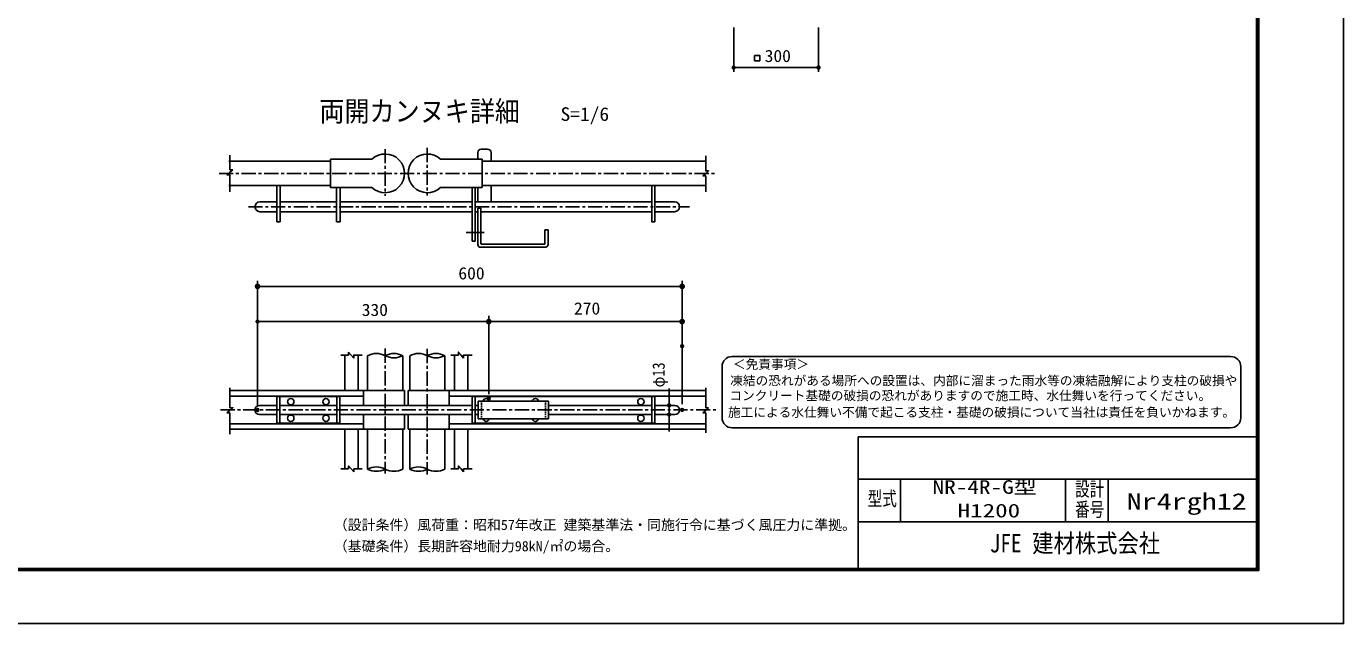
# Model space of a CAD drawing. Units: millimetres, scale not verified, with parts at other scales. Extents: x -4455 to 4455, y -3150 to 3150.
# Drawn here: x -199 to 4455, y -3150 to -1041 of the extents above; entities that cross this region are included whole.
import ezdxf
from ezdxf.enums import TextEntityAlignment as Align

# ---------------------------------------------------------------- set-up
doc = ezdxf.new("R2010")
doc.units = ezdxf.units.MM
doc.header["$LTSCALE"] = 20
doc.header["$PDMODE"] = 32
doc.header["$PDSIZE"] = 10
doc.linetypes.add('USER2', pattern=[0.375, 0.25, -0.125])
doc.linetypes.add('USER5', pattern=[4, 2.5, -0.5, 0.5, -0.5])
for name, color, linetype, lineweight in [('0-5_5寸法', 1, 'Continuous', 25), ('0-6_SUNPOU', 1, 'Continuous', 25), ('0-8_1', 7, 'Continuous', 25), ('0-A_0', 4, 'Continuous', 25), ('0-B_KOUZOU', 1, 'USER5', 25), ('0-F_D-TTL-TXT', 2, 'Continuous', 25)]:
    doc.layers.add(name, color=color, linetype=linetype, lineweight=lineweight)
for name, color, linetype in [('0-7_DEFPOINTS', 7, 'Continuous'), ('0-C_7詳細', 7, 'Continuous'), ('0-E_WAKU', 7, 'Continuous')]:
    doc.layers.add(name, color=color, linetype=linetype)
doc.styles.add('ＭＳ ゴシック', font='')
doc.styles.get('ＭＳ ゴシック').set_extended_font_data('MS Gothic')

# ---------------------------------------------------------------- blocks, each defined once
blk = doc.blocks.new('M1')
at = {"layer": '0-6_SUNPOU'}
blk.add_line((-5, 0), (-38.58, 0), dxfattribs=at)
for points in [[(0, 0), (-5, 0), (-4.96, 0.63)], [(0, 0), (-4.96, -0.63), (-5, 0)], [(0, 0), (-4.96, 0.63), (-4.84, 1.24)], [(0, 0), (-4.84, -1.24), (-4.96, -0.63)], [(0, 0), (-4.84, 1.24), (-4.65, 1.84)], [(0, 0), (-4.65, -1.84), (-4.84, -1.24)], [(0, 0), (-4.65, 1.84), (-4.38, 2.41)], [(0, 0), (-4.38, -2.41), (-4.65, -1.84)], [(0, 0), (-4.38, 2.41), (-4.05, 2.94)], [(0, 0), (-4.05, -2.94), (-4.38, -2.41)], [(0, 0), (-4.05, 2.94), (-3.64, 3.42)], [(0, 0), (-3.64, -3.42), (-4.05, -2.94)], [(0, 0), (-3.64, 3.42), (-3.19, 3.85)], [(0, 0), (-3.19, -3.85), (-3.64, -3.42)], [(0, 0), (-3.19, 3.85), (-2.68, 4.22)], [(0, 0), (-2.68, -4.22), (-3.19, -3.85)], [(0, 0), (-2.68, 4.22), (-2.13, 4.52)], [(0, 0), (-2.13, -4.52), (-2.68, -4.22)], [(0, 0), (-2.13, 4.52), (-1.55, 4.76)], [(0, 0), (-1.55, -4.76), (-2.13, -4.52)], [(0, 0), (-1.55, 4.76), (-0.94, 4.91)], [(0, 0), (-0.94, -4.91), (-1.55, -4.76)], [(0, 0), (-0.94, 4.91), (-0.31, 4.99)], [(0, 0), (-0.31, -4.99), (-0.94, -4.91)], [(0, 0), (-0.31, 4.99), (0.31, 4.99)], [(0, 0), (0.31, -4.99), (-0.31, -4.99)], [(0, 0), (0.31, 4.99), (0.94, 4.91)], [(0, 0), (0.94, 4.91), (1.55, 4.76)], [(0, 0), (1.55, 4.76), (2.13, 4.52)], [(0, 0), (2.13, 4.52), (2.68, 4.22)], [(0, 0), (2.68, 4.22), (3.19, 3.85)], [(0, 0), (3.19, 3.85), (3.64, 3.42)], [(0, 0), (3.64, 3.42), (4.05, 2.94)], [(0, 0), (4.05, 2.94), (4.38, 2.41)], [(0, 0), (4.38, 2.41), (4.65, 1.84)], [(0, 0), (4.65, 1.84), (4.84, 1.24)], [(0, 0), (4.84, 1.24), (4.96, 0.63)], [(0, 0), (4.96, 0.63), (5, 0)], [(0, 0), (0.94, -4.91), (0.31, -4.99)], [(0, 0), (1.55, -4.76), (0.94, -4.91)], [(0, 0), (2.13, -4.52), (1.55, -4.76)], [(0, 0), (2.68, -4.22), (2.13, -4.52)], [(0, 0), (3.19, -3.85), (2.68, -4.22)], [(0, 0), (3.64, -3.42), (3.19, -3.85)], [(0, 0), (4.05, -2.94), (3.64, -3.42)], [(0, 0), (4.38, -2.41), (4.05, -2.94)], [(0, 0), (4.65, -1.84), (4.38, -2.41)], [(0, 0), (4.84, -1.24), (4.65, -1.84)], [(0, 0), (4.96, -0.63), (4.84, -1.24)], [(0, 0), (5, 0), (4.96, -0.63)]]:
    blk.add_solid(points, dxfattribs=at)

msp = doc.modelspace()

# ---------------------------------------------------------------- linework, layer by layer
at = {"layer": '0-5_5寸法'}
for p, q in [((2300.26, -1044.63), (2300.26, -1201.45)), ((2600.26, -1044.63), (2600.26, -1201.45)), ((2330.26, -1186.45), (2570.26, -1186.45))]:
    msp.add_line(p, q, dxfattribs=at)
at = {"layer": '0-5_5寸法', "color": 3}
msp.add_lwpolyline([(2374.22, -1143.38), (2392.44, -1143.38), (2392.44, -1162.28), (2374.22, -1162.28)], close=True, dxfattribs=at)
at = {"layer": '0-7_DEFPOINTS'}
for p in [(2600.26, -1186.45), (2118.15, -1958.99), (1435.21, -2083.16), (2118.15, -2083.16), (2118.15, -2170.38), (1435.21, -2354.94), (618.15, -2395.3), (2118.15, -2395.3)]:
    msp.add_point(p, dxfattribs=at)
at = {"layer": '0-8_1'}
for p, q in [((1396.24, -1486.58), (1396.24, -1510.17)), ((1408.66, -1474.16), (1431.01, -1474.16)), ((1443.43, -1486.58), (1443.43, -1516.38)), ((875.37, -1516.38), (517.16, -1516.38)), ((1022.21, -1510.17), (875.37, -1510.17)), ((875.37, -1510.17), (875.37, -1609.51)), ((1264.96, -1510.17), (1411.8, -1510.17)), ((1411.8, -1510.17), (1411.8, -1609.51)), ((1411.8, -1516.38), (2200.76, -1516.38)), ((875.37, -1603.3), (517.16, -1603.3)), ((686.01, -1603.3), (686.01, -1731.2)), ((698.43, -1603.3), (698.43, -1731.2)), ((1022.21, -1609.51), (875.37, -1609.51)), ((897.1, -1609.51), (897.11, -1731.2)), ((909.52, -1609.51), (909.52, -1731.2)), ((1264.96, -1609.51), (1411.8, -1609.51)), ((1376.37, -1609.51), (1376.37, -1799.5)), ((1387.55, -1609.51), (1387.55, -1799.5)), ((1396.24, -1609.51), (1396.24, -1660.42)), ((1411.8, -1603.3), (2200.76, -1603.3)), ((1443.43, -1603.3), (1443.43, -1660.42)), ((2010.93, -1603.3), (2010.93, -1731.2)), ((2022.1, -1603.3), (2022.1, -1731.2)), ((626.41, -1660.42), (686.01, -1660.42)), ((698.43, -1660.42), (897.11, -1660.42)), ((909.52, -1660.42), (1376.37, -1660.42)), ((1387.55, -1660.42), (2010.93, -1660.42)), ((2022.1, -1660.42), (2091.64, -1660.42)), ((626.41, -1695.19), (686.01, -1695.19)), ((698.43, -1695.19), (897.11, -1695.19)), ((909.52, -1695.19), (1376.37, -1695.19)), ((1387.55, -1695.19), (1396.24, -1695.19)), ((1396.24, -1682.77), (1396.24, -1810.96)), ((1396.24, -1682.77), (1407.42, -1682.77)), ((1407.42, -1682.77), (1407.42, -1808.48)), ((1407.42, -1695.19), (2010.93, -1695.19)), ((2022.1, -1695.19), (2091.64, -1695.19)), ((686.01, -1731.2), (698.43, -1731.2)), ((897.11, -1731.2), (909.52, -1731.2)), ((1644.58, -1758.81), (1633.41, -1758.81)), ((1633.41, -1758.81), (1633.41, -1808.48)), ((1644.58, -1758.81), (1644.58, -1810.96)), ((2009.69, -1731.2), (2022.1, -1731.2)), ((1419.32, -1768.74), (1355.53, -1768.74)), ((1376.37, -1799.5), (1387.55, -1799.5)), ((1632.17, -1809.72), (1408.66, -1809.72)), ((1634.65, -1820.89), (1406.17, -1820.89)), ((926.26, -2203.66), (926.26, -2327.01)), ((973.45, -2203.66), (973.45, -2327.01)), ((1006.97, -2203.66), (1006.98, -2327.01)), ((1131.15, -2203.66), (1131.15, -2327.01)), ((1155.98, -2203.66), (1155.98, -2327.01)), ((1280.15, -2203.66), (1280.15, -2327.01)), ((1313.68, -2203.66), (1313.68, -2327.01)), ((1360.86, -2203.66), (1360.86, -2327.01)), ((977.05, -2327.01), (520.52, -2327.01)), ((1136.86, -2327.01), (977.05, -2327.01)), ((992.57, -2327), (992.57, -2379.15)), ((1136.86, -2327.01), (1136.86, -2379.16)), ((1309.83, -2327.01), (1150.27, -2327.01)), ((1150.27, -2327.01), (1150.27, -2379.16)), ((1294.56, -2327.01), (1294.56, -2379.16)), ((2201.36, -2327.01), (1309.83, -2327.01)), ((992.57, -2346.87), (520.52, -2346.87)), ((909.37, -2348.11), (685.86, -2348.11)), ((685.86, -2348.11), (685.86, -2442.48)), ((697.04, -2348.11), (697.04, -2442.48)), ((898.2, -2348.11), (898.2, -2442.48)), ((909.37, -2348.11), (909.37, -2442.48)), ((2201.36, -2346.87), (1294.56, -2346.87)), ((1376.26, -2348.11), (2021.96, -2348.11)), ((1376.26, -2348.11), (1376.26, -2442.48)), ((1387.44, -2348.11), (1387.44, -2442.48)), ((1646.46, -2364.26), (1398.12, -2364.26)), ((1398.12, -2364.26), (1398.12, -2426.34)), ((1646.46, -2364.26), (1646.46, -2426.34)), ((2010.78, -2442.48), (2010.78, -2348.11)), ((2021.96, -2442.48), (2021.96, -2348.11)), ((685.86, -2379.16), (625.02, -2379.16)), ((685.86, -2411.44), (625.02, -2411.44)), ((896.96, -2379.16), (698.28, -2379.16)), ((896.96, -2411.44), (698.28, -2411.44)), ((1376.26, -2379.16), (909.37, -2379.16)), ((1376.26, -2411.44), (909.37, -2411.44)), ((992.57, -2411.44), (992.57, -2463.59)), ((1136.86, -2411.44), (1136.86, -2463.59)), ((1150.27, -2411.44), (1150.27, -2463.59)), ((1294.56, -2411.44), (1294.56, -2463.6)), ((1398.12, -2379.16), (1387.44, -2379.16)), ((1398.12, -2411.44), (1387.44, -2411.44)), ((2010.78, -2379.16), (1646.46, -2379.16)), ((2010.78, -2411.44), (1646.46, -2411.44)), ((2092.74, -2379.16), (2021.96, -2379.16)), ((2092.74, -2411.44), (2021.96, -2411.44)), ((992.57, -2443.73), (520.52, -2443.73)), ((977.05, -2463.59), (520.52, -2463.59)), ((909.37, -2442.48), (685.86, -2442.48)), ((926.26, -2463.59), (926.26, -2604.08)), ((973.45, -2463.59), (973.45, -2604.08)), ((1136.86, -2463.59), (977.05, -2463.59)), ((1006.98, -2463.59), (1006.97, -2604.08)), ((1131.14, -2463.59), (1131.15, -2604.08)), ((1309.83, -2463.59), (1150.27, -2463.59)), ((1155.98, -2463.59), (1155.98, -2604.08)), ((1280.15, -2463.59), (1280.15, -2604.08)), ((2201.36, -2443.73), (1294.56, -2443.73)), ((2201.36, -2463.59), (1309.83, -2463.59)), ((1313.68, -2463.59), (1313.68, -2604.08)), ((1360.86, -2463.59), (1360.86, -2604.08)), ((1376.26, -2442.48), (2021.96, -2442.48)), ((1646.46, -2426.34), (1398.12, -2426.34))]:
    msp.add_line(p, q, dxfattribs=at)
at = {"layer": '0-8_1', "color": 1}
for p, q in [((618.15, -2375.3), (618.15, -1938.99)), ((2118.15, -2150.38), (2118.15, -1938.99)), ((658.15, -1958.99), (2078.15, -1958.99)), ((618.15, -2380.3), (618.15, -2068.16)), ((648.15, -2083.16), (1405.21, -2083.16)), ((1435.21, -2334.94), (1435.21, -2063.16)), ((1435.21, -2339.94), (1435.21, -2068.16)), ((1475.21, -2083.16), (2078.15, -2083.16)), ((2118.15, -2375.3), (2118.15, -2063.16))]:
    msp.add_line(p, q, dxfattribs=at)
at = {"layer": '0-8_1', "linetype": 'USER2'}
for p, q in [((1409.38, -2364.26), (1409.38, -2426.34)), ((1635.38, -2364.26), (1635.38, -2426.34))]:
    msp.add_line(p, q, dxfattribs=at)
at = {"layer": '0-8_1'}
for centre in [(735.53, -2366.12), (859.71, -2366.12), (1972.29, -2366.12), (735.53, -2424.48), (859.71, -2424.48), (1972.29, -2424.48)]:
    msp.add_circle(centre, 11.18, dxfattribs=at)
for centre, radius, start, end in [((1408.66, -1486.58), 12.42, 90, 180), ((1431.01, -1486.58), 12.42, 0, 90), ((1069.08, -1559.84), 68.3, 226.6586, 133.3418), ((1218.09, -1559.84), 68.3, 46.65789, 313.34109), ((626.41, -1677.81), 17.38, 90, 270), ((2091.64, -1677.81), 17.38, 270, 90), ((1406.17, -1810.96), 9.93, 180, 270), ((1408.66, -1808.48), 1.24, 180, 270), ((1632.17, -1808.48), 1.24, 270, 0), ((1634.65, -1810.96), 9.93, 270, 0), ((1425.93, -2366.12), 11.18, 9.59328, 170.40672), ((1599.77, -2366.12), 11.18, 9.59328, 170.40672), ((625.02, -2395.3), 16.14, 90, 270), ((2092.74, -2395.3), 16.14, 270, 90), ((1425.93, -2424.48), 11.18, 189.59328, 350.40672), ((1599.77, -2424.48), 11.18, 189.59328, 350.40672)]:
    msp.add_arc(centre, radius, start, end, dxfattribs=at)
at = {"layer": '0-8_1', "color": 4}
for centre, start, end in [((1038.02, -2263.08), 62.41797, 117.58219), ((1099.96, -2263.08), 62.41797, 117.58219), ((1099.96, -2144.23), 242.41784, 297.58207), ((1187.06, -2263.08), 62.41797, 117.58219), ((1248.35, -2263.08), 62.41797, 117.58219), ((1248.35, -2144.23), 242.41784, 297.58207), ((1038.02, -2663.51), 62.41797, 117.58219), ((1038.02, -2544.66), 242.41784, 297.58207), ((1099.96, -2544.66), 242.41784, 297.58207), ((1187.06, -2663.51), 62.41797, 117.58219), ((1187.06, -2544.66), 242.41784, 297.58207), ((1248.35, -2544.66), 242.41784, 297.58207)]:
    msp.add_arc(centre, 67.05, start, end, dxfattribs=at)
at = {"layer": '0-A_0'}
for p, q in [((520.52, -1496.17), (520.52, -1547.05)), ((2201.36, -1498.19), (2201.36, -1551.02)), ((520.52, -1556.09), (510.12, -1565.13)), ((530.92, -1547.05), (520.52, -1547.05)), ((520.52, -1556.09), (530.92, -1547.05)), ((520.52, -1547.05), (524.48, -1547.05)), ((520.52, -1565.13), (520.52, -1625.66)), ((2201.36, -1560.06), (2190.96, -1569.11)), ((2190.96, -1569.11), (2201.36, -1569.11)), ((2201.36, -1569.11), (2197.4, -1569.11)), ((2201.36, -1569.11), (2201.36, -1625.66)), ((912.66, -2201.52), (939.88, -2201.52)), ((939.88, -2191.13), (939.88, -2201.52)), ((948.92, -2201.52), (939.88, -2191.13)), ((939.88, -2201.52), (939.88, -2197.56)), ((948.92, -2201.52), (957.96, -2211.92)), ((957.96, -2201.52), (987.95, -2201.52)), ((1300.77, -2201.52), (1327.98, -2201.52)), ((1337.02, -2201.52), (1346.06, -2211.92)), ((1346.06, -2201.52), (1346.06, -2205.48)), ((520.52, -2317.28), (520.52, -2387.71)), ((2201.36, -2317.28), (2201.36, -2387.71)), ((520.52, -2396.75), (510.12, -2405.8)), ((510.12, -2405.8), (520.52, -2405.8)), ((520.52, -2405.8), (516.56, -2405.8)), ((520.52, -2387.71), (524.48, -2387.71)), ((520.52, -2405.8), (520.52, -2480.37)), ((2201.36, -2396.75), (2190.96, -2405.8)), ((2211.75, -2387.71), (2201.36, -2387.71)), ((2201.36, -2396.75), (2211.75, -2387.71)), ((2201.36, -2387.71), (2205.31, -2387.71)), ((2201.36, -2405.8), (2201.36, -2476.57)), ((912.66, -2603.21), (939.88, -2603.21)), ((939.88, -2603.21), (939.88, -2599.25)), ((948.92, -2603.21), (957.96, -2613.61)), ((957.96, -2603.21), (987.95, -2603.21)), ((957.96, -2603.21), (957.96, -2607.17)), ((957.96, -2613.61), (957.96, -2603.21)), ((1300.77, -2603.21), (1327.98, -2603.21)), ((1337.02, -2603.21), (1346.06, -2613.61)), ((1346.06, -2603.21), (1376.06, -2603.21))]:
    msp.add_line(p, q, dxfattribs=at)
at = {"layer": '0-A_0', "color": 7}
for p, q in [((2740.23, -2489.76), (2740.23, -2954.76)), ((2740.23, -2489.76), (4147.84, -2489.76)), ((2740.23, -2639.76), (4147.84, -2639.76)), ((2890.23, -2639.76), (2890.23, -2789.76)), ((3472.84, -2639.76), (3472.84, -2789.76)), ((3622.84, -2639.76), (3622.84, -2789.76)), ((2740.23, -2789.76), (4147.84, -2789.76))]:
    msp.add_line(p, q, dxfattribs=at)
at = {"layer": '0-A_0', "color": 3}
msp.add_lwpolyline([(-4454.66, 3150.24), (4455.34, 3150.24), (4455.34, -3149.76), (-4454.66, -3149.76)], close=True, dxfattribs=at)
at = {"layer": '0-A_0', "color": 7}
for points in [[(-4154.66, 2962.74), (4155.34, 2962.74), (4155.34, -2962.26), (-4154.66, -2962.26)], [(-4152.79, 2960.87), (4153.46, 2960.87), (4153.46, -2960.38), (-4152.79, -2960.38)], [(-4150.91, 2958.99), (4151.59, 2958.99), (4151.59, -2958.51), (-4150.91, -2958.51)], [(-4149.04, 2957.12), (4149.71, 2957.12), (4149.71, -2956.63), (-4149.04, -2956.63)], [(-4147.16, 2955.24), (4147.84, 2955.24), (4147.84, -2954.76), (-4147.16, -2954.76)]]:
    msp.add_lwpolyline(points, close=True, dxfattribs=at)
at = {"layer": '0-A_0'}
for points in [[(510.12, -1565.13), (520.52, -1565.13), (516.56, -1565.13)], [(2201.36, -1560.06), (2211.75, -1551.02), (2201.36, -1551.02), (2205.31, -1551.02)], [(957.96, -2211.92), (957.96, -2201.52), (957.96, -2205.48)], [(1337.02, -2201.52), (1327.98, -2191.13), (1327.98, -2201.52), (1327.98, -2197.56)], [(1346.06, -2211.92), (1346.06, -2201.52), (1376.06, -2201.52)], [(520.52, -2396.75), (530.92, -2387.71), (520.52, -2387.71)], [(2190.96, -2405.8), (2201.36, -2405.8), (2197.4, -2405.8)], [(948.92, -2603.21), (939.88, -2592.82), (939.88, -2603.21)], [(1337.02, -2603.21), (1327.98, -2592.82), (1327.98, -2603.21), (1327.98, -2599.25)], [(1346.06, -2613.61), (1346.06, -2603.21), (1346.06, -2607.17)]]:
    msp.add_lwpolyline(points, dxfattribs=at)
at = {"layer": '0-B_KOUZOU'}
for p, q in [((1068.99, -1473.91), (1068.99, -1639.82)), ((1217.71, -1469.87), (1217.71, -1637.8)), ((481.97, -1559.89), (2241.8, -1559.89)), ((585.91, -1677.81), (2144.6, -1677.81)), ((1068.99, -2178.66), (1068.99, -2619.74)), ((1217.71, -2180), (1217.71, -2623.76)), ((487.64, -2394.63), (2246.14, -2394.63))]:
    msp.add_line(p, q, dxfattribs=at)
at = {"layer": '0-B_KOUZOU', "linetype": 'Continuous'}
for p, q in [((2072.19, -2349.16), (2072.19, -2319.16)), ((2051.21, -2379.16), (2087.19, -2379.16)), ((2051.21, -2411.44), (2087.19, -2411.44)), ((2072.19, -2379.16), (2072.19, -2411.44)), ((2072.19, -2441.44), (2072.19, -2471.44))]:
    msp.add_line(p, q, dxfattribs=at)
at = {"layer": '0-F_D-TTL-TXT'}
for p, q in [((4056.04, -2206.54), (2295.13, -2206.54)), ((2259.13, -2242.54), (2259.13, -2422.55)), ((4092.05, -2422.55), (4092.05, -2242.54)), ((2295.13, -2458.56), (4056.04, -2458.56))]:
    msp.add_line(p, q, dxfattribs=at)
for centre, start, end in [((2295.13, -2242.54), 90, 180), ((4056.04, -2242.54), 0, 90), ((2295.13, -2422.55), 180, 270), ((4056.04, -2422.55), 270, 0)]:
    msp.add_arc(centre, 36, start, end, dxfattribs=at)

# ---------------------------------------------------------------- block references
at = {"layer": '0-5_5寸法', "xscale": 1.5, "yscale": 1.5, "rotation": 180}
msp.add_blockref('M1', (2300.26, -1186.45), dxfattribs=at)
at = {"layer": '0-5_5寸法', "xscale": 1.5, "yscale": 1.5}
msp.add_blockref('M1', (2600.26, -1186.45), dxfattribs=at)
at = {"layer": '0-8_1', "rotation": 180}
for p, xscale, yscale in [((618.15, -1958.99), 2, 2), ((618.15, -2083.16), 1.5, 1.5), ((1435.21, -2083.16), 2, 2)]:
    msp.add_blockref('M1', p, dxfattribs=dict(at, xscale=xscale, yscale=yscale))
at = {"layer": '0-8_1'}
for p, xscale, yscale in [((2118.15, -1958.99), 2, 2), ((1435.21, -2083.16), 1.5, 1.5), ((2118.15, -2083.16), 2, 2)]:
    msp.add_blockref('M1', p, dxfattribs=dict(at, xscale=xscale, yscale=yscale))
at = {"layer": '0-B_KOUZOU', "xscale": 1.5, "yscale": 1.5}
for p, rotation in [((2072.19, -2379.16), 270), ((2072.19, -2411.44), 90)]:
    msp.add_blockref('M1', p, dxfattribs=dict(at, rotation=rotation))

# ---------------------------------------------------------------- texts
at = {"layer": '0-5_5寸法', "color": 3, "style": 'ＭＳ ゴシック', "width": 1.05}
msp.add_text('300', height=43.26, dxfattribs=at).set_placement((2409.76, -1179.78), align=Align.BOTTOM_LEFT)
at = {"layer": '0-8_1', "color": 3, "style": 'ＭＳ ゴシック', "width": 1.05}
for s, p in [('600', (1327.65, -1947.31)), ('330', (986.18, -2076.48)), ('270', (1736.18, -2071.48))]:
    msp.add_text(s, height=43.26, dxfattribs=at).set_placement(p, align=Align.BOTTOM_LEFT)
at = {"layer": '0-A_0', "color": 3, "style": 'ＭＳ ゴシック', "width": 0.85}
msp.add_text('φ13', height=43.26, rotation=90, dxfattribs=at).set_placement((2069.63, -2315.52), align=Align.BOTTOM_LEFT)
at = {"layer": '0-A_0', "color": 7, "style": 'ＭＳ ゴシック'}
for s, height, width, p in [('設計', 50.44, 0.75, (3506.27, -2714.91)), ('型式', 50.44, 0.75, (2773.66, -2748.65)), ('番号', 50.44, 0.75, (3506.27, -2786.91)), ('JFE 建材株式会社', 64.94, 0.85, (3204.92, -2917.76))]:
    msp.add_text(s, height=height, dxfattribs=dict(at, width=width)).set_placement(p, align=Align.BOTTOM_LEFT)
at = {"layer": '0-C_7詳細', "style": 'ＭＳ ゴシック', "width": 0.9}
msp.add_text('両開カンヌキ詳細', height=72.14, dxfattribs=at).set_placement((836.56, -1398.18), align=Align.BOTTOM_LEFT)
at = {"layer": '0-C_7詳細', "color": 3, "style": 'ＭＳ ゴシック', "width": 1.05}
msp.add_text('S=1/6', height=48.09, dxfattribs=at).set_placement((1688.63, -1389.14), align=Align.BOTTOM_LEFT)
at = {"layer": '0-E_WAKU', "style": 'ＭＳ ゴシック'}
for s, height, width, p in [('NR-4R-G型', 48.11, 1.25, (3003.04, -2705.88)), ('Nr4rgh12', 57.73, 1.35, (3688.71, -2764.37)), ('H1200', 48.11, 1.35, (3091.54, -2789.21))]:
    msp.add_text(s, height=height, dxfattribs=dict(at, width=width)).set_placement(p, align=Align.BOTTOM_LEFT)
at = {"layer": '0-F_D-TTL-TXT', "color": 7, "style": 'ＭＳ ゴシック'}
for s, height, p in [('＜免責事項＞ \u3000\u3000', 32.84, (2297.8, -2259.95)), ('凍結の恐れがある場所への設置は、内部に溜まった雨水等の凍結融解により支柱の破損や', 32.84, (2288.06, -2317.91)), ('コンクリート基礎の破損の恐れがありますので施工時、水仕舞いを行ってください。', 32.84, (2285.1, -2370.78)), ('施工による水仕舞い不備で起こる支柱・基礎の破損について当社は責任を負いかねます。 ', 32.84, (2280.07, -2429.46)), ('（設計条件）風荷重：昭和57年改正 建築基準法・同施行令に基づく風圧力に準拠。', 36.08, (887.28, -2829.96)), ('（基礎条件）長期許容地耐力98kN/㎡の場合。', 36.08, (887.28, -2904.96))]:
    msp.add_text(s, height=height, dxfattribs=at).set_placement(p, align=Align.BOTTOM_LEFT)

doc.saveas('drawing.dxf')
